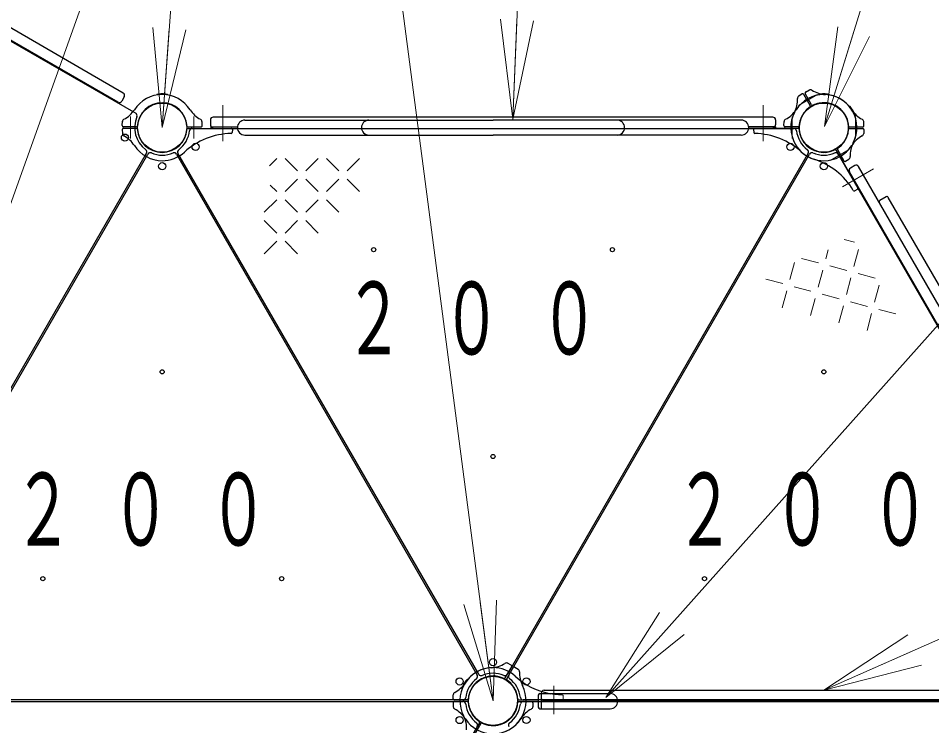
# Model space of a CAD drawing. Units: millimetres on the paper, scale 1:60. Extents: x -385 to 0, y -594 to 267.
# Drawn here: x -278.54 to -250.93, y 159.58 to 180.96 of the extents above; entities that cross this region are included whole.
import ezdxf

# ---------------------------------------------------------------- set-up
doc = ezdxf.new("R2010")
doc.units = ezdxf.units.MM
doc.linetypes.add('USER1', pattern=[4.5, 2.5, -2])
doc.linetypes.add('USER2', pattern=[6, 3, -1, 1, -1])
doc.layers.add('1_60', color=7, linetype='Continuous', lineweight=25)
doc.styles.add('ＭＳ ゴシック', font='')
doc.styles.get('ＭＳ ゴシック').set_extended_font_data('MS Gothic')

msp = doc.modelspace()

# ---------------------------------------------------------------- linework, layer by layer
at = {"layer": '1_60', "lineweight": 13}
for p, q in [((-264.192, 160.336), (-268.893, 196.351)), ((-284.192, 160.336), (-274.283, 187.861)), ((-274.192, 177.656), (-273.479, 187.691)), ((-263.597, 177.911), (-263.193, 187.425)), ((-254.171, 177.692), (-251.217, 187.293)), ((-260.78, 160.434), (-241.782, 181.752)), ((-263.597, 177.911), (-263.969, 180.929)), ((-263.597, 177.911), (-263.469, 180.908)), ((-262.97, 180.887), (-263.597, 177.911)), ((-274.192, 177.656), (-274.478, 180.684)), ((-274.192, 177.656), (-273.979, 180.649)), ((-273.481, 180.613), (-274.192, 177.656)), ((-254.171, 177.692), (-253.767, 180.706)), ((-254.171, 177.692), (-253.289, 180.559)), ((-252.811, 180.412), (-254.171, 177.692)), ((-254.192, 160.652), (-240.189, 166.845)), ((-264.192, 160.336), (-265.076, 163.246)), ((-264.192, 160.336), (-264.58, 163.31)), ((-264.085, 163.375), (-264.192, 160.336)), ((-260.78, 160.434), (-259.157, 163.006)), ((-260.78, 160.434), (-258.784, 162.673)), ((-258.411, 162.341), (-260.78, 160.434)), ((-254.192, 160.652), (-251.651, 162.323)), ((-254.192, 160.652), (-251.448, 161.866)), ((-251.246, 161.408), (-254.192, 160.652))]:
    msp.add_line(p, q, dxfattribs=at)
at = {"layer": '1_60'}
for p, q in [((-275.369, 178.701), (-283.524, 183.41)), ((-275.527, 178.427), (-283.682, 183.135)), ((-274.359, 178.642), (-274.359, 178.645)), ((-274.026, 178.642), (-274.026, 178.645)), ((-254.359, 178.642), (-254.359, 178.645)), ((-254.025, 178.642), (-254.025, 178.645)), ((-275.338, 178.587), (-275.413, 178.457)), ((-253.422, 178.294), (-253.419, 178.295)), ((-272.734, 177.889), (-272.734, 177.739)), ((-255.734, 177.973), (-272.651, 177.973)), ((-255.65, 177.889), (-255.65, 177.739)), ((-253.255, 178.005), (-253.253, 178.006)), ((-272.726, 177.683), (-272.726, 177.629)), ((-272.726, 177.683), (-271.917, 177.683)), ((-272.726, 177.629), (-271.917, 177.629)), ((-255.659, 177.683), (-256.467, 177.683)), ((-255.659, 177.629), (-256.467, 177.629)), ((-255.659, 177.683), (-255.659, 177.629)), ((-253.261, 176.51), (-253.391, 176.435)), ((-244.689, 161.829), (-253.147, 176.48)), ((-244.963, 161.671), (-253.421, 176.321)), ((-252.312, 175.566), (-252.5, 175.458)), ((-245.111, 163.194), (-252.244, 175.548)), ((-264.963, 160.973), (-264.965, 160.974)), ((-265.129, 160.684), (-265.132, 160.686)), ((-262.734, 160.569), (-262.734, 160.419)), ((-262.734, 160.55), (-260.65, 160.55)), ((-262.734, 160.55), (-262.734, 160.096)), ((-262.65, 160.652), (-245.733, 160.652)), ((-262.65, 160.336), (-245.733, 160.336)), ((-262.734, 160.096), (-260.65, 160.096))]:
    msp.add_line(p, q, dxfattribs=at)
at = {"layer": '1_60', "color": 4}
for p, q in [((-279.617, 180.759), (-274.993, 178.089)), ((-273.282, 177.631), (-255.102, 177.631)), ((-283.715, 161.111), (-274.625, 176.855)), ((-279.214, 169.008), (-274.669, 176.88)), ((-273.759, 176.855), (-264.669, 161.111)), ((-264.626, 161.136), (-273.716, 176.88)), ((-254.669, 176.88), (-263.759, 161.136)), ((-263.716, 161.111), (-254.626, 176.856)), ((-253.759, 176.856), (-244.669, 161.111)), ((-265.102, 160.36), (-283.282, 160.36)), ((-283.282, 160.311), (-265.102, 160.311)), ((-245.102, 160.361), (-263.282, 160.361)), ((-263.282, 160.311), (-245.102, 160.311))]:
    msp.add_line(p, q, dxfattribs=at)
at = {"layer": '1_60', "linetype": 'USER2', "lineweight": 13}
for p, q in [((-254.384, 178.652), (-254.959, 178.32)), ((-272.359, 177.25), (-272.359, 178.336)), ((-256.025, 177.25), (-256.025, 178.336)), ((-275.151, 177.988), (-275.151, 177.324)), ((-273.234, 177.988), (-273.234, 177.324)), ((-255.15, 177.988), (-255.15, 177.324)), ((-253.234, 177.988), (-253.234, 177.324)), ((-253.426, 176.992), (-254, 176.66)), ((-253.627, 175.866), (-252.687, 176.408)), ((-262.359, 160.787), (-262.359, 159.934))]:
    msp.add_line(p, q, dxfattribs=at)
at = {"layer": '1_60', "color": 2}
for p, q in [((-254.847, 178.672), (-254.95, 178.608)), ((-254.604, 178.32), (-254.801, 178.66)), ((-254.561, 178.345), (-254.757, 178.685)), ((-254.744, 178.732), (-254.628, 178.793)), ((-275.4, 177.716), (-275.395, 177.847)), ((-272.985, 177.716), (-272.989, 177.837)), ((-255.399, 177.716), (-255.395, 177.837)), ((-252.985, 177.716), (-252.989, 177.847)), ((-275.4, 177.597), (-275.395, 177.475)), ((-274.974, 177.681), (-275.366, 177.681)), ((-274.974, 177.631), (-275.366, 177.631)), ((-273.411, 177.681), (-273.019, 177.681)), ((-273.411, 177.631), (-272.102, 177.631)), ((-272.068, 177.596), (-272.073, 177.509)), ((-256.316, 177.596), (-256.312, 177.509)), ((-254.973, 177.631), (-256.283, 177.631)), ((-254.973, 177.681), (-255.366, 177.681)), ((-253.411, 177.681), (-253.018, 177.681)), ((-253.411, 177.631), (-253.018, 177.631)), ((-252.985, 177.597), (-252.989, 177.475)), ((-253.78, 176.992), (-253.584, 176.652)), ((-253.823, 176.967), (-253.168, 175.833)), ((-253.537, 176.641), (-253.434, 176.705)), ((-253.182, 175.787), (-253.26, 175.747)), ((-263.823, 161.025), (-263.627, 161.365)), ((-263.78, 161), (-263.583, 161.34)), ((-263.64, 161.411), (-263.756, 161.472)), ((-263.537, 161.351), (-263.434, 161.287)), ((-265.399, 160.395), (-265.395, 160.516)), ((-262.825, 160.5), (-262.825, 160.146)), ((-262.775, 160.55), (-262.734, 160.55)), ((-262.734, 160.55), (-262.734, 160.096)), ((-265.399, 160.276), (-265.395, 160.145)), ((-264.973, 160.361), (-265.366, 160.361)), ((-264.973, 160.311), (-265.366, 160.311)), ((-263.411, 160.361), (-262.825, 160.361)), ((-263.411, 160.311), (-263.018, 160.311)), ((-262.985, 160.276), (-262.989, 160.155)), ((-262.775, 160.096), (-262.734, 160.096)), ((-264.561, 159.647), (-265.216, 158.512)), ((-264.604, 159.672), (-264.801, 159.331))]:
    msp.add_line(p, q, dxfattribs=at)
at = {"layer": '1_60', "color": 131}
for p, q in [((-271.692, 177.883), (-264.192, 177.883)), ((-256.692, 177.883), (-264.192, 177.883)), ((-271.692, 177.429), (-264.192, 177.429)), ((-256.692, 177.429), (-264.192, 177.429))]:
    msp.add_line(p, q, dxfattribs=at)
at = {"layer": '1_60', "color": 4, "lineweight": 13}
for p, q in [((-270.952, 176.499), (-270.73, 176.721)), ((-270.105, 176.346), (-270.48, 176.721)), ((-269.855, 176.346), (-269.48, 176.721)), ((-268.855, 176.346), (-269.23, 176.721)), ((-268.605, 176.346), (-268.23, 176.721)), ((-270.73, 175.721), (-270.929, 175.921)), ((-270.48, 175.721), (-270.105, 176.096)), ((-269.48, 175.721), (-269.855, 176.096)), ((-269.23, 175.721), (-268.855, 176.096)), ((-268.23, 175.721), (-268.605, 176.096)), ((-271.105, 175.096), (-270.73, 175.471)), ((-270.105, 175.096), (-270.48, 175.471)), ((-269.855, 175.096), (-269.48, 175.471)), ((-268.855, 175.096), (-269.23, 175.471)), ((-270.73, 174.471), (-271.105, 174.846)), ((-270.48, 174.471), (-270.105, 174.846)), ((-269.48, 174.471), (-269.855, 174.846)), ((-253.574, 174.272), (-253.27, 174.19)), ((-271.105, 173.846), (-270.73, 174.221)), ((-270.105, 173.846), (-270.48, 174.221)), ((-254.136, 173.69), (-254.063, 173.963)), ((-253.283, 173.462), (-253.145, 173.974)), ((-254.865, 173.703), (-254.353, 173.565)), ((-255.219, 173.065), (-255.082, 173.578)), ((-254.011, 173.474), (-253.499, 173.337)), ((-254.365, 172.837), (-254.228, 173.349)), ((-253.158, 173.245), (-252.645, 173.108)), ((-255.948, 173.078), (-255.435, 172.94)), ((-255.094, 172.849), (-254.582, 172.712)), ((-253.511, 172.608), (-253.374, 173.12)), ((-252.658, 172.379), (-252.52, 172.891)), ((-255.448, 172.212), (-255.31, 172.724)), ((-254.24, 172.62), (-253.728, 172.483)), ((-254.594, 171.983), (-254.457, 172.495)), ((-253.386, 172.391), (-252.874, 172.254)), ((-253.74, 171.754), (-253.603, 172.266)), ((-252.886, 171.525), (-252.749, 172.038)), ((-252.533, 172.163), (-252.02, 172.025))]:
    msp.add_line(p, q, dxfattribs=at)
at = {"layer": '1_60', "color": 2, "linetype": 'USER1', "lineweight": 13}
for p, q in [((-262.068, 160.396), (-262.072, 160.483)), ((-262.825, 160.361), (-262.101, 160.361))]:
    msp.add_line(p, q, dxfattribs=at)
at = {"layer": '1_60'}
for centre, radius in [((-274.192, 177.656), 0.743), ((-274.192, 177.656), 0.743), ((-274.192, 177.656), 0.743), ((-254.192, 177.656), 0.743), ((-254.192, 177.656), 0.743), ((-254.192, 177.656), 0.743), ((-254.192, 177.656), 0.743), ((-275.319, 177.354), 0.108), ((-264.192, 160.336), 0.743), ((-264.192, 160.336), 0.743), ((-264.192, 160.336), 0.743), ((-264.192, 160.336), 0.743), ((-264.192, 160.335), 0.743), ((-264.192, 160.335), 0.743)]:
    msp.add_circle(centre, radius, dxfattribs=at)
at = {"layer": '1_60', "color": 4}
for centre, radius in [((-273.182, 177.073), 0.108), ((-255.202, 177.073), 0.108), ((-274.192, 176.489), 0.108), ((-254.192, 176.49), 0.108), ((-267.801, 173.966), 0.0625), ((-260.584, 173.966), 0.0625), ((-274.192, 170.276), 0.0625), ((-254.192, 170.276), 0.0625), ((-264.192, 167.716), 0.0625), ((-277.801, 164.025), 0.0625), ((-270.583, 164.025), 0.0625), ((-257.801, 164.026), 0.0625), ((-264.192, 161.502), 0.108), ((-265.202, 160.919), 0.108), ((-263.182, 160.919), 0.108), ((-265.202, 159.752), 0.108), ((-263.182, 159.753), 0.108)]:
    msp.add_circle(centre, radius, dxfattribs=at)
at = {"layer": '1_60'}
for centre, radius, start, end in [((-275.41, 178.629), 0.0833, 330, 60), ((-274.342, 178.645), 0.0167, 98.6269, 180), ((-274.192, 177.656), 1.017, 90, 98.6269), ((-274.192, 177.656), 1.017, 81.3731, 90), ((-274.042, 178.645), 0.0167, 0, 81.3731), ((-254.342, 178.645), 0.0167, 98.6269, 180), ((-254.192, 177.656), 1.017, 90, 98.6269), ((-254.192, 177.656), 1.017, 81.3731, 90), ((-254.042, 178.645), 0.0167, 0, 81.3731), ((-275.485, 178.499), 0.0833, 240, 330), ((-253.411, 178.281), 0.0167, 38.6269, 120), ((-254.192, 177.656), 1.017, 30, 38.6269), ((-254.192, 177.656), 1.017, 21.3731, 30), ((-274.192, 177.656), 0.833, 156.7872, 233.2128), ((-272.651, 177.889), 0.0833, 90, 180), ((-255.734, 177.889), 0.0833, 0, 90), ((-253.261, 178.021), 0.0167, 300, 21.3731), ((-272.651, 177.739), 0.0833, 180, 270), ((-255.734, 177.739), 0.0833, 270, 0), ((-253.349, 176.363), 0.0833, 120, 210), ((-253.219, 176.438), 0.0833, 30, 120), ((-252.475, 175.415), 0.05, 120, 210), ((-252.287, 175.523), 0.05, 30, 120), ((-264.973, 160.96), 0.0167, 60, 141.3731), ((-265.123, 160.7), 0.0167, 158.6269, 240), ((-264.192, 160.336), 1.017, 150, 158.6269), ((-264.192, 160.336), 1.017, 141.3731, 150), ((-262.65, 160.569), 0.0833, 90, 180), ((-260.65, 160.323), 0.227, 270, 90), ((-262.65, 160.419), 0.0833, 180, 270)]:
    msp.add_arc(centre, radius, start, end, dxfattribs=at)
at = {"layer": '1_60', "color": 2}
for centre, radius, start, end in [((-274.192, 177.656), 1, 90, 147.2728), ((-274.192, 177.656), 1, 32.7272, 90), ((-254.192, 177.656), 1, 90, 147.2728), ((-254.83, 178.644), 0.0333, 30, 122), ((-254.729, 178.702), 0.0333, 118, 210), ((-254.598, 178.715), 0.0833, 57.4588, 118), ((-254.105, 179.488), 0.833, 237.4588, 267.2728), ((-254.192, 177.656), 1, 32.7272, 90), ((-254.192, 177.656), 1, 30, 87.2728), ((-274.192, 177.656), 0.75, 90, 175.7293), ((-274.192, 177.656), 0.75, 4.2707, 90), ((-255.822, 178.496), 0.833, 332.7272, 2.5412), ((-254.906, 178.537), 0.0833, 122, 182.5412), ((-254.906, 178.537), 0.0833, 122, 182.5412), ((-254.192, 177.656), 0.75, 90, 175.7293), ((-254.192, 177.656), 0.75, 30, 115.7293), ((-254.192, 177.656), 0.75, 4.2707, 90), ((-275.735, 178.647), 0.833, 297.4588, 327.2728), ((-272.65, 178.647), 0.833, 212.7272, 242.5412), ((-255.734, 178.647), 0.833, 297.4588, 327.2728), ((-254.192, 177.656), 1, 152.7272, 210), ((-254.192, 177.656), 0.75, 124.2707, 210), ((-254.633, 178.304), 0.0333, 304.2707, 30), ((-254.532, 178.362), 0.0333, 210, 295.7293), ((-252.65, 178.647), 0.833, 212.7272, 242.5412), ((-254.192, 177.656), 1, 332.7272, 30), ((-275.312, 177.834), 0.0833, 117.4588, 178), ((-273.073, 177.834), 0.0833, 2, 62.5412), ((-255.312, 177.834), 0.0833, 117.4588, 178), ((-254.192, 177.656), 0.75, 304.2707, 30), ((-253.072, 177.834), 0.0833, 2, 62.5412), ((-275.366, 177.714), 0.0333, 178, 270), ((-275.366, 177.598), 0.0333, 90, 182), ((-274.974, 177.714), 0.0333, 270, 355.7293), ((-274.974, 177.598), 0.0333, 4.2707, 90), ((-274.192, 177.656), 0.75, 184.2707, 270), ((-274.192, 177.656), 0.75, 270, 355.7293), ((-273.411, 177.714), 0.0333, 184.2707, 270), ((-273.411, 177.598), 0.0333, 90, 175.7293), ((-273.019, 177.714), 0.0333, 270, 2), ((-272.102, 177.598), 0.0333, 357, 90), ((-256.283, 177.598), 0.0333, 90, 183), ((-255.366, 177.714), 0.0333, 178, 270), ((-254.973, 177.714), 0.0333, 270, 355.7293), ((-254.973, 177.598), 0.0333, 4.2707, 90), ((-254.192, 177.656), 0.75, 184.2707, 270), ((-254.192, 177.656), 0.75, 270, 355.7293), ((-253.411, 177.714), 0.0333, 184.2707, 270), ((-253.411, 177.598), 0.0333, 90, 175.7293), ((-253.018, 177.714), 0.0333, 270, 2), ((-253.018, 177.598), 0.0333, 358, 90), ((-275.312, 177.478), 0.0833, 182, 242.5412), ((-275.312, 177.478), 0.0833, 182, 242.5412), ((-275.735, 176.665), 0.833, 32.7272, 62.5412), ((-272.065, 175.311), 2.167, 91.0841, 132.2172), ((-272.106, 177.51), 0.0333, 271.0842, 357), ((-256.278, 177.51), 0.0333, 183, 268.9158), ((-256.32, 175.311), 2.167, 47.7828, 88.9159), ((-254.192, 177.656), 0.75, 210, 295.7293), ((-252.65, 176.665), 0.833, 117.4588, 147.2728), ((-253.072, 177.478), 0.0833, 297.4588, 358), ((-253.072, 177.478), 0.0833, 297.4588, 358), ((-274.192, 177.656), 1, 212.7272, 270), ((-254.192, 177.656), 1, 210, 252.2172), ((-254.192, 177.656), 1, 270, 327.2728), ((-253.751, 177.009), 0.0333, 124.2707, 210), ((-252.563, 176.816), 0.833, 152.7272, 182.5412), ((-274.192, 177.656), 1, 270, 312.2172), ((-254.192, 177.656), 1, 227.7828, 270), ((-253.852, 176.951), 0.0333, 30, 115.7293), ((-253.478, 176.776), 0.0833, 302, 2.5412), ((-255.159, 174.641), 2.167, 31.0842, 72.2172), ((-253.555, 176.669), 0.0333, 210, 302), ((-253.275, 175.777), 0.0333, 211.0841, 297), ((-253.197, 175.817), 0.0333, 297, 30), ((-264.192, 160.336), 1, 92.7272, 150), ((-264.192, 160.336), 1, 90, 147.2728), ((-264.279, 162.167), 0.833, 272.7272, 302.5412), ((-264.192, 160.336), 1, 47.7828, 90), ((-263.786, 161.394), 0.0833, 62, 122.5412), ((-263.656, 161.381), 0.0333, 330, 62), ((-263.555, 161.323), 0.0333, 58, 150), ((-263.478, 161.216), 0.0833, 357.4588, 58), ((-263.478, 161.216), 0.0833, 357.4588, 58), ((-264.192, 160.336), 0.75, 90, 175.7293), ((-264.192, 160.336), 0.75, 64.2707, 150), ((-264.192, 160.336), 0.75, 4.2707, 90), ((-263.852, 161.041), 0.0333, 244.2707, 330), ((-263.751, 160.983), 0.0333, 150, 235.7293), ((-262.064, 162.681), 2.167, 227.7828, 259.6004), ((-262.562, 161.176), 0.833, 177.4588, 207.2728), ((-265.734, 161.327), 0.833, 297.4588, 327.2728), ((-264.192, 160.336), 1, 150, 207.2728), ((-264.192, 160.336), 0.75, 150, 235.7293), ((-264.192, 160.336), 0.75, 330, 55.7293), ((-264.192, 160.336), 1, 330, 27.2728), ((-265.312, 160.513), 0.0833, 117.4588, 178), ((-265.312, 160.513), 0.0833, 117.4588, 178), ((-262.775, 160.5), 0.05, 90, 180), ((-265.366, 160.394), 0.0333, 178, 270), ((-265.366, 160.277), 0.0333, 90, 182), ((-265.312, 160.158), 0.0833, 182, 242.5412), ((-264.973, 160.394), 0.0333, 270, 355.7293), ((-264.973, 160.277), 0.0333, 4.2707, 90), ((-264.192, 160.336), 0.75, 184.2707, 270), ((-264.192, 160.336), 0.75, 270, 355.7293), ((-263.411, 160.394), 0.0333, 184.2707, 270), ((-263.411, 160.277), 0.0333, 90, 175.7293), ((-263.072, 160.158), 0.0833, 297.4588, 358), ((-263.018, 160.277), 0.0333, 358, 90), ((-262.775, 160.146), 0.05, 180, 270), ((-265.734, 159.344), 0.833, 32.7272, 62.5412), ((-265.822, 159.495), 0.833, 357.4588, 27.2728), ((-264.192, 160.336), 0.75, 244.2707, 330), ((-262.65, 159.344), 0.833, 117.4588, 147.2728), ((-264.192, 160.336), 1, 212.7272, 270), ((-264.633, 159.688), 0.0333, 330, 55.7293), ((-264.532, 159.63), 0.0333, 64.2707, 150), ((-264.192, 160.336), 1, 270, 327.2728), ((-264.192, 160.336), 1, 287.7828, 330)]:
    msp.add_arc(centre, radius, start, end, dxfattribs=at)
at = {"layer": '1_60', "color": 4}
for centre, radius, start, end in [((-275.034, 178.017), 0.0833, 336.7872, 60), ((-274.192, 177.656), 0.833, 306.7872, 353.2128), ((-273.282, 177.548), 0.0833, 90, 173.2128), ((-255.102, 177.548), 0.0833, 6.7872, 90), ((-254.192, 177.656), 0.833, 186.7872, 233.2128), ((-274.741, 176.922), 0.0833, 330, 53.2128), ((-273.643, 176.922), 0.0833, 126.7872, 210), ((-254.741, 176.922), 0.0833, 330, 53.2128), ((-274.553, 176.814), 0.0833, 66.7872, 150), ((-274.192, 177.656), 0.833, 246.7872, 293.2128), ((-273.831, 176.814), 0.0833, 30, 113.2128), ((-254.554, 176.814), 0.0833, 66.7872, 150), ((-254.192, 177.656), 0.833, 246.7872, 293.2128), ((-253.831, 176.814), 0.0833, 30, 113.2128), ((-264.192, 160.335), 0.833, 126.7872, 173.2128), ((-264.741, 161.069), 0.0833, 306.7872, 30), ((-264.554, 161.178), 0.0833, 210, 293.2128), ((-264.192, 160.335), 0.833, 66.7872, 113.2128), ((-263.831, 161.178), 0.0833, 246.7872, 330), ((-263.643, 161.07), 0.0833, 150, 233.2128), ((-264.192, 160.336), 0.833, 6.7872, 53.2128), ((-265.102, 160.444), 0.0833, 270, 353.2128), ((-263.282, 160.444), 0.0833, 186.7872, 270), ((-265.102, 160.227), 0.0833, 6.7872, 90), ((-264.192, 160.336), 0.833, 186.7872, 233.2128), ((-264.192, 160.336), 0.833, 306.7872, 353.2128), ((-263.282, 160.228), 0.0833, 90, 173.2128), ((-264.741, 159.601), 0.0833, 330, 53.2128), ((-263.643, 159.602), 0.0833, 126.7872, 210)]:
    msp.add_arc(centre, radius, start, end, dxfattribs=at)
at = {"layer": '1_60', "color": 131}
for centre, start, end in [((-271.692, 177.656), 90, 270), ((-267.942, 177.656), 90, 270), ((-260.442, 177.656), 270, 90), ((-256.692, 177.656), 270, 90)]:
    msp.add_arc(centre, 0.227, start, end, dxfattribs=at)
at = {"layer": '1_60', "color": 2, "linetype": 'USER1', "lineweight": 13}
for centre, radius, start, end in [((-262.064, 162.681), 2.167, 259.6004, 268.9158), ((-262.106, 160.481), 0.0333, 3, 88.9159), ((-262.101, 160.394), 0.0333, 270, 3)]:
    msp.add_arc(centre, radius, start, end, dxfattribs=at)

# ---------------------------------------------------------------- texts
at = {"layer": '1_60', "char_height": 2.199, "attachment_point": 4, "style": 'ＭＳ ゴシック'}
for insert in [(-268.692, 171.883), (-278.692, 166.109), (-258.692, 166.109)]:
    msp.add_mtext('\\T1.64;\\W0.6;２００', dxfattribs=dict(at, insert=insert))

doc.saveas('drawing.dxf')
